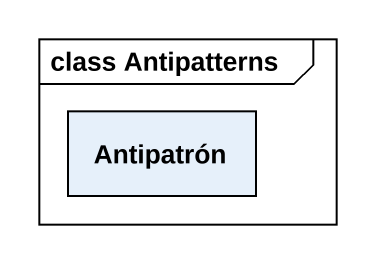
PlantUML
@startuml
mainframe class Antipatterns
hide circle
hide empty members
class Antipatrón
@enduml
